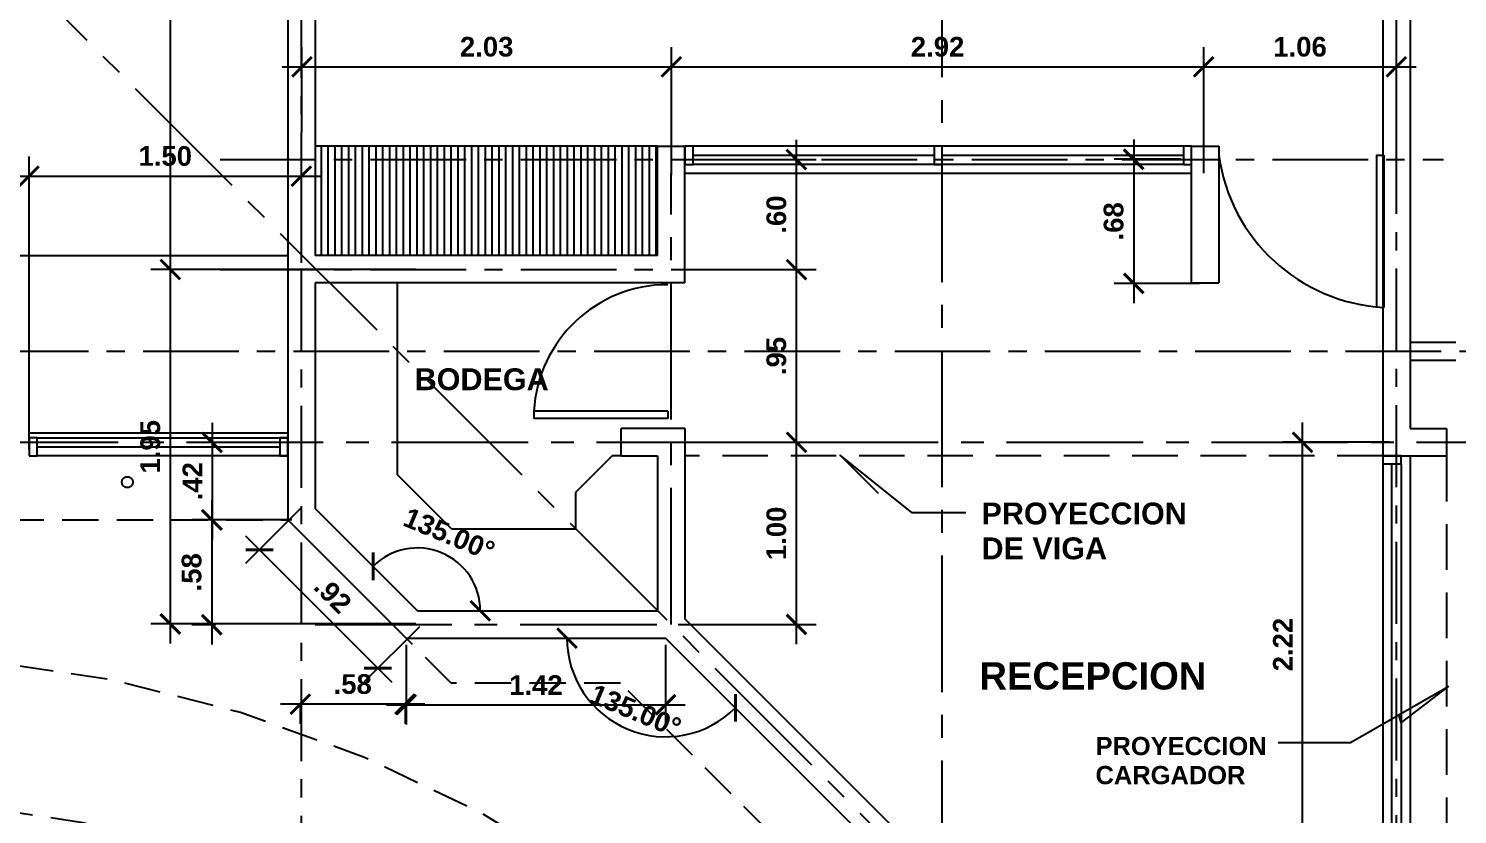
# Model space of a CAD drawing. Extents: x 504.5 to 598.6, y 648.3 to 688.4.
# Drawn here: x 526.25 to 534.09, y 674.54 to 678.86 of the extents above; entities that cross this region are included whole.
import ezdxf

# ---------------------------------------------------------------- set-up
doc = ezdxf.new("R2010")
doc.units = 0
doc.header["$MEASUREMENT"] = 0
doc.linetypes.add('CENTER2', pattern=[1.125, 0.75, -0.125, 0.125, -0.125])
doc.linetypes.add('HIDDEN', pattern=[0.375, 0.25, -0.125])
doc.layers.get('0').update_dxf_attribs({"linetype": 'CONTINUOUS'})
doc.layers.get('DEFPOINTS').update_dxf_attribs({"linetype": 'CONTINUOUS'})
for name, color, linetype in [('2', 1, 'CONTINUOUS'), ('4', 3, 'CONTINUOUS'), ('EJES', 6, 'CENTER2'), ('MUEBLES', 1, 'CONTINUOUS'), ('paredes', 2, 'CONTINUOUS'), ('PROYECCIONES', 6, 'HIDDEN'), ('PUERTAS', 1, 'CONTINUOUS'), ('talud', 5, 'CONTINUOUS'), ('texturas', 6, 'CONTINUOUS'), ('ventanas', 1, 'CONTINUOUS')]:
    doc.layers.add(name, color=color, linetype=linetype)
doc.styles.add('ALR4', font='sanssb__.ttf')
doc.dimstyles.new('1-50', dxfattribs={"dimscale": 0.6, "dimtxt": 0.18, "dimasz": 0.18, "dimexe": 0.18, "dimexo": 0.0625, "dimgap": 0.09, "dimtad": 1, "dimzin": 4, "dimdsep": 46, "dimtxsty": 'Standard', "dimblk1": 'ARCHTICK', "dimblk2": 'ARCHTICK', "dimsah": 1, "dimcen": 0.09, "dimdle": 0.18, "dimclrd": 6, "dimclre": 6, "dimclrt": 1, "dimadec": 0, "dimazin": 0, "dimtfac": 1, "dimtofl": 0, "dimtmove": 0, "dimatfit": 3, "dimldrblk": 'ARCHTICK', "dimfxl": 1, "dimtolj": 1, "dimtzin": 4, "dimarcsym": 0})

# ---------------------------------------------------------------- blocks, each defined once
blk = doc.blocks.new('_ARCHTICK')
at = {"color": 0, "linetype": 'ByBlock', "const_width": 0.15}
blk.add_lwpolyline([(-0.5, -0.5), (0.5, 0.5)], dxfattribs=at)
blk = doc.blocks.new('*D74')
at = {"color": 6, "linetype": 'ByBlock', "transparency": 16777216}
blk.add_line((533.9054, 661.619), (533.621, 661.3346), dxfattribs=at)
blk.add_arc((534.2623, 661.9759), 0.799, 225, 270, dxfattribs=at)
at = {"layer": 'DEFPOINTS', "color": 0, "linetype": 'ByBlock', "transparency": 16777216}
for p in [(534.2623, 683.009), (534.3216, 662.0352), (533.9319, 661.6455), (533.8628, 661.284), (534.2623, 649.3383)]:
    blk.add_point(p, dxfattribs=at)
at = {"color": 6, "linetype": 'ByBlock', "transparency": 16777216, "xscale": 0.108, "yscale": 0.108, "zscale": 0.108}
for p, rotation in [((533.6974, 661.4109), 134.9999999999905), ((534.2623, 661.1769), 359.9999999999995)]:
    blk.add_blockref('_ARCHTICK', p, dxfattribs=dict(at, rotation=rotation))
at = {"color": 1, "linetype": 'ByBlock', "transparency": 16777216, "insert": (533.9986, 661.3392), "char_height": 0.108, "attachment_point": 5, "rotation": 337.5, "style": 'ALR4'}
blk.add_mtext('\\A1;45.00°', dxfattribs=at)
blk = doc.blocks.new('*D75')
at = {"color": 6, "linetype": 'ByBlock', "transparency": 16777216}
blk.add_arc((534.2623, 671.099), 2.0286, 90, 135, dxfattribs=at)
at = {"layer": 'DEFPOINTS', "color": 0, "linetype": 'ByBlock', "transparency": 16777216}
for p in [(534.2623, 683.009), (523.6674, 681.6939), (533.7373, 673.0584), (536.1168, 669.2445), (534.2623, 649.3383)]:
    blk.add_point(p, dxfattribs=at)
at = {"color": 6, "linetype": 'ByBlock', "transparency": 16777216, "xscale": 0.108, "yscale": 0.108, "zscale": 0.108}
for p, rotation in [((534.2623, 673.1276), 359.9999999999992), ((532.8279, 672.5334), 224.9999999999957)]:
    blk.add_blockref('_ARCHTICK', p, dxfattribs=dict(at, rotation=rotation))
at = {"color": 1, "linetype": 'ByBlock', "transparency": 16777216, "insert": (533.444, 673.0746), "char_height": 0.108, "attachment_point": 5, "rotation": 22.5, "style": 'ALR4'}
blk.add_mtext('\\A1;45.00°', dxfattribs=at)
blk = doc.blocks.new('*D113')
at = {"color": 6, "linetype": 'ByBlock', "transparency": 16777216}
for p, q in [((530.4631, 675.4769), (530.4631, 676.6927)), ((529.814, 676.5847), (530.5711, 676.5847)), ((529.814, 675.5849), (530.5711, 675.5849))]:
    blk.add_line(p, q, dxfattribs=at)
at = {"layer": 'DEFPOINTS', "color": 0, "linetype": 'ByBlock', "transparency": 16777216}
for p in [(529.7765, 676.5847), (530.4631, 676.5847), (529.7765, 675.5849)]:
    blk.add_point(p, dxfattribs=at)
at = {"color": 6, "linetype": 'ByBlock', "transparency": 16777216, "xscale": 0.108, "yscale": 0.108, "zscale": 0.108}
for p, rotation in [((530.4631, 676.5847), 90), ((530.4631, 675.5849), 270)]:
    blk.add_blockref('_ARCHTICK', p, dxfattribs=dict(at, rotation=rotation))
at = {"color": 1, "linetype": 'ByBlock', "transparency": 16777216, "insert": (530.3534, 676.0848), "char_height": 0.108, "attachment_point": 5, "rotation": 90, "style": 'ALR4'}
blk.add_mtext('\\A1;1.00', dxfattribs=at)
blk = doc.blocks.new('*D114')
at = {"color": 6, "linetype": 'ByBlock', "transparency": 16777216}
for p, q in [((530.4631, 676.4767), (530.4631, 677.6404)), ((529.814, 677.5324), (530.5711, 677.5324))]:
    blk.add_line(p, q, dxfattribs=at)
at = {"layer": 'DEFPOINTS', "color": 0, "linetype": 'ByBlock', "transparency": 16777216}
for p in [(529.7765, 677.5324), (530.4631, 677.5324), (529.7765, 676.5847)]:
    blk.add_point(p, dxfattribs=at)
at = {"color": 6, "linetype": 'ByBlock', "transparency": 16777216, "xscale": 0.108, "yscale": 0.108, "zscale": 0.108}
for p, rotation in [((530.4631, 677.5324), 90), ((530.4631, 676.5847), 270)]:
    blk.add_blockref('_ARCHTICK', p, dxfattribs=dict(at, rotation=rotation))
at = {"color": 1, "linetype": 'ByBlock', "transparency": 16777216, "insert": (530.3533, 677.0586), "char_height": 0.108, "attachment_point": 5, "rotation": 90, "style": 'ALR4'}
blk.add_mtext('\\A1;.95', dxfattribs=at)
blk = doc.blocks.new('*D115')
at = {"color": 6, "linetype": 'ByBlock', "transparency": 16777216}
for p, q in [((530.4631, 677.4244), (530.4631, 678.2445)), ((529.8138, 678.1365), (530.5711, 678.1365))]:
    blk.add_line(p, q, dxfattribs=at)
at = {"layer": 'DEFPOINTS', "color": 0, "linetype": 'ByBlock', "transparency": 16777216}
for p in [(529.7763, 678.1365), (530.4631, 678.1365), (529.7765, 677.5324)]:
    blk.add_point(p, dxfattribs=at)
at = {"color": 6, "linetype": 'ByBlock', "transparency": 16777216, "xscale": 0.108, "yscale": 0.108, "zscale": 0.108}
for p, rotation in [((530.4631, 678.1365), 90), ((530.4631, 677.5324), 270)]:
    blk.add_blockref('_ARCHTICK', p, dxfattribs=dict(at, rotation=rotation))
at = {"color": 1, "linetype": 'ByBlock', "transparency": 16777216, "insert": (530.3533, 677.8345), "char_height": 0.108, "attachment_point": 5, "rotation": 90, "style": 'ALR4'}
blk.add_mtext('\\A1;.60', dxfattribs=at)
blk = doc.blocks.new('*D116')
at = {"color": 6, "linetype": 'ByBlock', "transparency": 16777216}
for p, q in [((527.2562, 676.6917), (527.2562, 676.0507)), ((527.6929, 676.5837), (527.1482, 676.5837)), ((527.6929, 676.1587), (527.1482, 676.1587))]:
    blk.add_line(p, q, dxfattribs=at)
at = {"layer": 'DEFPOINTS', "color": 0, "linetype": 'ByBlock', "transparency": 16777216}
for p in [(527.7304, 676.5837), (527.2562, 676.1587), (527.7304, 676.1587)]:
    blk.add_point(p, dxfattribs=at)
at = {"color": 6, "linetype": 'ByBlock', "transparency": 16777216, "xscale": 0.108, "yscale": 0.108, "zscale": 0.108}
for p, rotation in [((527.2562, 676.5837), 90), ((527.2562, 676.1587), 270)]:
    blk.add_blockref('_ARCHTICK', p, dxfattribs=dict(at, rotation=rotation))
at = {"color": 1, "linetype": 'ByBlock', "transparency": 16777216, "insert": (527.1482, 676.3712), "char_height": 0.108, "attachment_point": 5, "rotation": 90, "style": 'ALR4'}
blk.add_mtext('\\A1;.42', dxfattribs=at)
blk = doc.blocks.new('*D117')
at = {"color": 6, "linetype": 'ByBlock', "transparency": 16777216}
for p, q in [((527.6447, 676.1334), (527.3406, 675.8293)), ((527.3406, 675.982), (528.1434, 675.1793)), ((528.2947, 675.4834), (527.9906, 675.1793))]:
    blk.add_line(p, q, dxfattribs=at)
at = {"layer": 'DEFPOINTS', "color": 0, "linetype": 'ByBlock', "transparency": 16777216}
for p in [(527.6712, 676.1599), (528.3212, 675.5099), (528.067, 675.2557)]:
    blk.add_point(p, dxfattribs=at)
at = {"color": 6, "linetype": 'ByBlock', "transparency": 16777216, "xscale": 0.108, "yscale": 0.108, "zscale": 0.108}
for p, rotation in [((527.417, 675.9057), 135), ((528.067, 675.2557), 315)]:
    blk.add_blockref('_ARCHTICK', p, dxfattribs=dict(at, rotation=rotation))
at = {"color": 1, "linetype": 'ByBlock', "transparency": 16777216, "insert": (527.8195, 675.6582), "char_height": 0.108, "attachment_point": 5, "rotation": 315, "style": 'ALR4'}
blk.add_mtext('\\A1;.92', dxfattribs=at)
blk = doc.blocks.new('*D118')
at = {"color": 6, "linetype": 'ByBlock', "transparency": 16777216}
for p, q in [((528.3212, 675.4724), (528.3212, 675.0364)), ((529.7454, 675.4724), (529.7454, 675.0364)), ((528.2132, 675.1444), (529.8534, 675.1444))]:
    blk.add_line(p, q, dxfattribs=at)
at = {"layer": 'DEFPOINTS', "color": 0, "linetype": 'ByBlock', "transparency": 16777216}
for p in [(528.3212, 675.5099), (529.7454, 675.5099), (529.7454, 675.1444)]:
    blk.add_point(p, dxfattribs=at)
at = {"color": 6, "linetype": 'ByBlock', "transparency": 16777216, "xscale": 0.108, "yscale": 0.108, "zscale": 0.108, "rotation": 180}
blk.add_blockref('_ARCHTICK', (528.3212, 675.1444), dxfattribs=at)
at = {"color": 6, "linetype": 'ByBlock', "transparency": 16777216, "xscale": 0.108, "yscale": 0.108, "zscale": 0.108}
blk.add_blockref('_ARCHTICK', (529.7454, 675.1444), dxfattribs=at)
at = {"color": 1, "linetype": 'ByBlock', "transparency": 16777216, "insert": (529.0333, 675.2524), "char_height": 0.108, "attachment_point": 5, "style": 'ALR4'}
blk.add_mtext('\\A1;1.42', dxfattribs=at)
blk = doc.blocks.new('*D119')
at = {"color": 6, "linetype": 'ByBlock', "transparency": 16777216}
for p, q in [((527.0272, 675.4796), (527.0272, 677.6407)), ((528.3741, 677.5327), (526.9192, 677.5327)), ((528.3741, 675.5876), (526.9192, 675.5876))]:
    blk.add_line(p, q, dxfattribs=at)
at = {"layer": 'DEFPOINTS', "color": 0, "linetype": 'ByBlock', "transparency": 16777216}
for p in [(527.0272, 677.5327), (528.4116, 677.5327), (528.4116, 675.5876)]:
    blk.add_point(p, dxfattribs=at)
at = {"color": 6, "linetype": 'ByBlock', "transparency": 16777216, "xscale": 0.108, "yscale": 0.108, "zscale": 0.108}
for p, rotation in [((527.0272, 677.5327), 90), ((527.0272, 675.5876), 270)]:
    blk.add_blockref('_ARCHTICK', p, dxfattribs=dict(at, rotation=rotation))
at = {"color": 1, "linetype": 'ByBlock', "transparency": 16777216, "insert": (526.9173, 676.5601), "char_height": 0.108, "attachment_point": 5, "rotation": 90, "style": 'ALR4'}
blk.add_mtext('\\A1;1.95', dxfattribs=at)
blk = doc.blocks.new('*D120')
at = {"color": 6, "linetype": 'ByBlock', "transparency": 16777216}
for p, q in [((527.0272, 677.4247), (527.0272, 681.1847)), ((527.7092, 681.0767), (526.9192, 681.0767))]:
    blk.add_line(p, q, dxfattribs=at)
at = {"layer": 'DEFPOINTS', "color": 0, "linetype": 'ByBlock', "transparency": 16777216}
for p in [(527.0272, 681.0767), (527.7467, 681.0767), (528.4116, 677.5327)]:
    blk.add_point(p, dxfattribs=at)
at = {"color": 6, "linetype": 'ByBlock', "transparency": 16777216, "xscale": 0.108, "yscale": 0.108, "zscale": 0.108}
for p, rotation in [((527.0272, 681.0767), 90), ((527.0272, 677.5327), 270)]:
    blk.add_blockref('_ARCHTICK', p, dxfattribs=dict(at, rotation=rotation))
at = {"color": 1, "linetype": 'ByBlock', "transparency": 16777216, "insert": (526.9173, 679.3047), "char_height": 0.108, "attachment_point": 5, "rotation": 90, "style": 'ALR4'}
blk.add_mtext('\\A1;3.55', dxfattribs=at)
blk = doc.blocks.new('*D131')
at = {"color": 6, "linetype": 'ByBlock', "transparency": 16777216}
for p, q in [((527.7493, 678.2852), (527.7493, 678.7534)), ((529.7769, 678.0509), (529.7769, 678.7534)), ((527.6413, 678.6454), (529.8849, 678.6454))]:
    blk.add_line(p, q, dxfattribs=at)
at = {"layer": 'DEFPOINTS', "color": 0, "linetype": 'ByBlock', "transparency": 16777216}
for p in [(529.7769, 678.6454), (527.7493, 678.2477), (529.7769, 678.0134)]:
    blk.add_point(p, dxfattribs=at)
at = {"color": 6, "linetype": 'ByBlock', "transparency": 16777216, "xscale": 0.108, "yscale": 0.108, "zscale": 0.108, "rotation": 180}
blk.add_blockref('_ARCHTICK', (527.7493, 678.6454), dxfattribs=at)
at = {"color": 6, "linetype": 'ByBlock', "transparency": 16777216, "xscale": 0.108, "yscale": 0.108, "zscale": 0.108}
blk.add_blockref('_ARCHTICK', (529.7769, 678.6454), dxfattribs=at)
at = {"color": 1, "linetype": 'ByBlock', "transparency": 16777216, "insert": (528.7631, 678.7552), "char_height": 0.108, "attachment_point": 5, "style": 'ALR4'}
blk.add_mtext('\\A1;2.03', dxfattribs=at)
blk = doc.blocks.new('*D132')
at = {"color": 6, "linetype": 'ByBlock', "transparency": 16777216}
for p, q in [((532.6984, 678.0618), (532.6984, 678.7534)), ((529.6689, 678.6454), (532.8064, 678.6454))]:
    blk.add_line(p, q, dxfattribs=at)
at = {"layer": 'DEFPOINTS', "color": 0, "linetype": 'ByBlock', "transparency": 16777216}
for p in [(532.6984, 678.6454), (529.7769, 678.0134), (532.6984, 678.0243)]:
    blk.add_point(p, dxfattribs=at)
at = {"color": 6, "linetype": 'ByBlock', "transparency": 16777216, "xscale": 0.108, "yscale": 0.108, "zscale": 0.108, "rotation": 180}
blk.add_blockref('_ARCHTICK', (529.7769, 678.6454), dxfattribs=at)
at = {"color": 6, "linetype": 'ByBlock', "transparency": 16777216, "xscale": 0.108, "yscale": 0.108, "zscale": 0.108}
blk.add_blockref('_ARCHTICK', (532.6984, 678.6454), dxfattribs=at)
at = {"color": 1, "linetype": 'ByBlock', "transparency": 16777216, "insert": (531.2377, 678.7551), "char_height": 0.108, "attachment_point": 5, "style": 'ALR4'}
blk.add_mtext('\\A1;2.92', dxfattribs=at)
blk = doc.blocks.new('*D133')
at = {"color": 6, "linetype": 'ByBlock', "transparency": 16777216}
for p, q in [((533.7558, 678.1817), (533.7558, 678.7534)), ((532.5904, 678.6454), (533.8638, 678.6454))]:
    blk.add_line(p, q, dxfattribs=at)
at = {"layer": 'DEFPOINTS', "color": 0, "linetype": 'ByBlock', "transparency": 16777216}
for p in [(533.7558, 678.6454), (533.7558, 678.1442), (532.6984, 678.0243)]:
    blk.add_point(p, dxfattribs=at)
at = {"color": 6, "linetype": 'ByBlock', "transparency": 16777216, "xscale": 0.108, "yscale": 0.108, "zscale": 0.108, "rotation": 180}
blk.add_blockref('_ARCHTICK', (532.6984, 678.6454), dxfattribs=at)
at = {"color": 6, "linetype": 'ByBlock', "transparency": 16777216, "xscale": 0.108, "yscale": 0.108, "zscale": 0.108}
blk.add_blockref('_ARCHTICK', (533.7558, 678.6454), dxfattribs=at)
at = {"color": 1, "linetype": 'ByBlock', "transparency": 16777216, "insert": (533.2271, 678.7552), "char_height": 0.108, "attachment_point": 5, "style": 'ALR4'}
blk.add_mtext('\\A1;1.06', dxfattribs=at)
blk = doc.blocks.new('*D135')
at = {"color": 6, "linetype": 'ByBlock', "transparency": 16777216}
for p, q in [((532.3141, 678.2459), (532.3141, 677.3489)), ((532.5734, 678.1379), (532.2061, 678.1379)), ((532.6745, 677.4569), (532.2061, 677.4569))]:
    blk.add_line(p, q, dxfattribs=at)
at = {"layer": 'DEFPOINTS', "color": 0, "linetype": 'ByBlock', "transparency": 16777216}
for p in [(532.6109, 678.1379), (532.3141, 677.4569), (532.712, 677.4569)]:
    blk.add_point(p, dxfattribs=at)
at = {"color": 6, "linetype": 'ByBlock', "transparency": 16777216, "xscale": 0.108, "yscale": 0.108, "zscale": 0.108}
for p, rotation in [((532.3141, 678.1379), 90), ((532.3141, 677.4569), 270)]:
    blk.add_blockref('_ARCHTICK', p, dxfattribs=dict(at, rotation=rotation))
at = {"color": 1, "linetype": 'ByBlock', "transparency": 16777216, "insert": (532.2043, 677.7974), "char_height": 0.108, "attachment_point": 5, "rotation": 90, "style": 'ALR4'}
blk.add_mtext('\\A1;.68', dxfattribs=at)
blk = doc.blocks.new('*D158')
at = {"color": 6, "linetype": 'ByBlock', "transparency": 16777216}
for p, q in [((533.2408, 674.2564), (533.2408, 676.6927)), ((533.7191, 676.5847), (533.1328, 676.5847))]:
    blk.add_line(p, q, dxfattribs=at)
at = {"layer": 'DEFPOINTS', "color": 0, "linetype": 'ByBlock', "transparency": 16777216}
for p in [(533.2408, 676.5847), (533.7566, 676.5847), (533.609, 674.3644)]:
    blk.add_point(p, dxfattribs=at)
at = {"color": 6, "linetype": 'ByBlock', "transparency": 16777216, "xscale": 0.108, "yscale": 0.108, "zscale": 0.108}
for p, rotation in [((533.2408, 676.5847), 90), ((533.2408, 674.3644), 270)]:
    blk.add_blockref('_ARCHTICK', p, dxfattribs=dict(at, rotation=rotation))
at = {"color": 1, "linetype": 'ByBlock', "transparency": 16777216, "insert": (533.1328, 675.4745), "char_height": 0.108, "attachment_point": 5, "rotation": 90, "style": 'ALR4'}
blk.add_mtext('\\A1;2.22', dxfattribs=at)
blk = doc.blocks.new('*D206')
at = {"color": 6, "linetype": 'ByBlock', "transparency": 16777216}
for p, q in [((526.2519, 676.5474), (526.2519, 678.1536)), ((524.1439, 678.0456), (526.3599, 678.0456))]:
    blk.add_line(p, q, dxfattribs=at)
at = {"layer": 'DEFPOINTS', "color": 0, "linetype": 'ByBlock', "transparency": 16777216}
for p in [(526.2519, 678.0456), (524.2519, 676.5847), (526.2519, 676.5099)]:
    blk.add_point(p, dxfattribs=at)
at = {"color": 6, "linetype": 'ByBlock', "transparency": 16777216, "xscale": 0.108, "yscale": 0.108, "zscale": 0.108, "rotation": 180}
blk.add_blockref('_ARCHTICK', (524.2519, 678.0456), dxfattribs=at)
at = {"color": 6, "linetype": 'ByBlock', "transparency": 16777216, "xscale": 0.108, "yscale": 0.108, "zscale": 0.108}
blk.add_blockref('_ARCHTICK', (526.2519, 678.0456), dxfattribs=at)
at = {"color": 1, "linetype": 'ByBlock', "transparency": 16777216, "insert": (525.2519, 678.1553), "char_height": 0.108, "attachment_point": 5, "style": 'ALR4'}
blk.add_mtext('\\A1;2.00', dxfattribs=at)
blk = doc.blocks.new('*D207')
at = {"color": 6, "linetype": 'ByBlock', "transparency": 16777216}
for p, q in [((527.7462, 677.5699), (527.7462, 678.1536)), ((526.1439, 678.0456), (527.8542, 678.0456))]:
    blk.add_line(p, q, dxfattribs=at)
at = {"layer": 'DEFPOINTS', "color": 0, "linetype": 'ByBlock', "transparency": 16777216}
for p in [(527.7462, 678.0456), (527.7462, 677.5324), (526.2519, 676.5099)]:
    blk.add_point(p, dxfattribs=at)
at = {"color": 6, "linetype": 'ByBlock', "transparency": 16777216, "xscale": 0.108, "yscale": 0.108, "zscale": 0.108, "rotation": 180}
blk.add_blockref('_ARCHTICK', (526.2519, 678.0456), dxfattribs=at)
at = {"color": 6, "linetype": 'ByBlock', "transparency": 16777216, "xscale": 0.108, "yscale": 0.108, "zscale": 0.108}
blk.add_blockref('_ARCHTICK', (527.7462, 678.0456), dxfattribs=at)
at = {"color": 1, "linetype": 'ByBlock', "transparency": 16777216, "insert": (526.9991, 678.1555), "char_height": 0.108, "attachment_point": 5, "style": 'ALR4'}
blk.add_mtext('\\A1;1.50', dxfattribs=at)
blk = doc.blocks.new('*D209')
at = {"color": 6, "linetype": 'ByBlock', "transparency": 16777216}
blk.add_arc((529.7454, 675.5099), 0.5415, 180, 315, dxfattribs=at)
at = {"layer": 'DEFPOINTS', "color": 0, "linetype": 'ByBlock', "transparency": 16777216}
for p in [(528.3212, 675.5099), (529.7454, 675.5099), (529.7454, 675.5099), (529.3625, 675.127), (532.6463, 672.609)]:
    blk.add_point(p, dxfattribs=at)
at = {"color": 6, "linetype": 'ByBlock', "transparency": 16777216, "xscale": 0.108, "yscale": 0.108, "zscale": 0.108}
for p, rotation in [((529.2039, 675.5099), 90.0000000000166), ((530.1283, 675.127), 45.00000000000025)]:
    blk.add_blockref('_ARCHTICK', p, dxfattribs=dict(at, rotation=rotation))
at = {"color": 1, "linetype": 'ByBlock', "transparency": 16777216, "insert": (529.5802, 675.1111), "char_height": 0.108, "attachment_point": 5, "rotation": 337.5, "style": 'ALR4'}
blk.add_mtext('\\A1;135.00°', dxfattribs=at)
blk = doc.blocks.new('*D210')
at = {"color": 6, "linetype": 'ByBlock', "transparency": 16777216}
blk.add_arc((528.3834, 675.6599), 0.3448, 360, 135, dxfattribs=at)
at = {"layer": 'DEFPOINTS', "color": 0, "linetype": 'ByBlock', "transparency": 16777216}
for p in [(527.8212, 676.222), (528.6272, 675.9037), (528.3834, 675.6599), (528.3834, 675.6599), (529.7015, 675.6599)]:
    blk.add_point(p, dxfattribs=at)
at = {"color": 6, "linetype": 'ByBlock', "transparency": 16777216, "xscale": 0.108, "yscale": 0.108, "zscale": 0.108}
for p, rotation in [((528.1395, 675.9037), 224.9999999999765), ((528.7282, 675.6599), 269.9999999999981)]:
    blk.add_blockref('_ARCHTICK', p, dxfattribs=dict(at, rotation=rotation))
at = {"color": 1, "linetype": 'ByBlock', "transparency": 16777216, "insert": (528.5574, 676.08), "char_height": 0.108, "attachment_point": 5, "rotation": 337.5, "style": 'ALR4'}
blk.add_mtext('\\A1;135.00°', dxfattribs=at)
blk = doc.blocks.new('*D226')
at = {"color": 6, "linetype": 'ByBlock', "transparency": 16777216}
for p, q in [((527.2539, 676.2671), (527.2539, 675.4757)), ((527.2264, 676.1591), (527.1459, 676.1591)), ((527.276, 675.5837), (527.1459, 675.5837))]:
    blk.add_line(p, q, dxfattribs=at)
at = {"layer": 'DEFPOINTS', "color": 0, "linetype": 'ByBlock', "transparency": 16777216}
for p in [(527.2639, 676.1591), (527.2539, 675.5837), (527.3135, 675.5837)]:
    blk.add_point(p, dxfattribs=at)
at = {"color": 6, "linetype": 'ByBlock', "transparency": 16777216, "xscale": 0.108, "yscale": 0.108, "zscale": 0.108}
for p, rotation in [((527.2539, 676.1591), 90), ((527.2539, 675.5837), 270)]:
    blk.add_blockref('_ARCHTICK', p, dxfattribs=dict(at, rotation=rotation))
at = {"color": 1, "linetype": 'ByBlock', "transparency": 16777216, "insert": (527.1441, 675.8714), "char_height": 0.108, "attachment_point": 5, "rotation": 90, "style": 'ALR4'}
blk.add_mtext('\\A1;.58', dxfattribs=at)
blk = doc.blocks.new('*D227')
at = {"color": 6, "linetype": 'ByBlock', "transparency": 16777216}
for p, q in [((528.4238, 675.1472), (527.6322, 675.1472)), ((527.7402, 675.1395), (527.7402, 675.0392)), ((528.3158, 675.1494), (528.3158, 675.0392))]:
    blk.add_line(p, q, dxfattribs=at)
at = {"layer": 'DEFPOINTS', "color": 0, "linetype": 'ByBlock', "transparency": 16777216}
for p in [(528.3158, 675.1869), (527.7402, 675.177), (527.7402, 675.1472)]:
    blk.add_point(p, dxfattribs=at)
at = {"color": 6, "linetype": 'ByBlock', "transparency": 16777216, "xscale": 0.108, "yscale": 0.108, "zscale": 0.108, "rotation": 180}
blk.add_blockref('_ARCHTICK', (527.7402, 675.1472), dxfattribs=at)
at = {"color": 6, "linetype": 'ByBlock', "transparency": 16777216, "xscale": 0.108, "yscale": 0.108, "zscale": 0.108}
blk.add_blockref('_ARCHTICK', (528.3158, 675.1472), dxfattribs=at)
at = {"color": 1, "linetype": 'ByBlock', "transparency": 16777216, "insert": (528.028, 675.2571), "char_height": 0.108, "attachment_point": 5, "style": 'ALR4'}
blk.add_mtext('\\A1;.58', dxfattribs=at)

msp = doc.modelspace()

# ---------------------------------------------------------------- hatches: boundary and pattern name
at = {"layer": 'texturas'}
h = msp.add_hatch(dxfattribs=at)
h.set_pattern_fill('LINE,_O', color=256, scale=0.3, angle=90)
h.set_pattern_definition([(90, (-527.544027, -568.654728), (-0.0375, 2e-18), [])])
h.paths.add_polyline_path([(533.6816, 680.6099), (533.6816, 681.0099), (532.6816, 681.0099), (532.6816, 680.6099)])
h.paths.add_polyline_path([(531.1816, 680.6099), (531.1816, 681.0099), (530.2212, 681.0099), (530.2212, 680.6099)])
h.paths.add_polyline_path([(528.7212, 680.6099), (528.7212, 681.0099), (527.8212, 681.0099), (527.8212, 680.6099)])
h.paths.add_polyline_path([(527.8212, 678.2099), (527.8212, 678.0599), (527.8212, 677.6099), (529.7015, 677.6099), (529.7015, 678.2099)])

# ---------------------------------------------------------------- linework, layer by layer
at = {"layer": '2'}
for points in [[(531.3937, 676.1967), (531.0978, 676.1967), (530.7031, 676.5144), (530.9114, 676.3063)], [(533.1067, 674.937), (533.5037, 674.937), (534.0395, 675.2446), (533.7815, 675.0462), (533.7716, 675.0858)]]:
    msp.add_lwpolyline(points, dxfattribs=at)
at = {"layer": 'EJES', "ltscale": 0.6}
for p, q in [((527.7462, 674.0849), (527.7462, 683.009)), ((533.7566, 649.3383), (533.7566, 683.009))]:
    msp.add_line(p, q, dxfattribs=at)
at = {"layer": 'EJES'}
for p, q in [((531.2623, 649.3383), (531.2623, 683.009)), ((536.1168, 669.2445), (523.6674, 681.6939)), ((529.7765, 675.5849), (529.7765, 678.0599)), ((510.2415, 676.5847), (544.8842, 676.5847)), ((527.8212, 675.5849), (530.3121, 675.5849))]:
    msp.add_line(p, q, dxfattribs=at)
at = {"layer": 'EJES', "ltscale": 0.7}
for p, q in [((527.3002, 678.1364), (534.0142, 678.1364)), ((527.3003, 677.5324), (530.2913, 677.5324)), ((505.4273, 677.0849), (544.8842, 677.0849))]:
    msp.add_line(p, q, dxfattribs=at)
at = {"layer": 'MUEBLES'}
for p, q in [((529.7015, 678.2099), (527.8212, 678.2099)), ((528.2712, 677.4599), (528.2712, 676.4084)), ((529.4515, 676.5099), (529.2515, 676.3099)), ((529.5015, 676.5099), (529.4515, 676.5099)), ((528.5698, 676.1099), (528.2712, 676.4084)), ((529.2515, 676.3099), (529.2515, 676.1099)), ((528.5698, 676.1099), (529.2515, 676.1099))]:
    msp.add_line(p, q, dxfattribs=at)
at = {"layer": 'paredes'}
for p, q in [((527.6712, 681.1599), (527.6712, 676.1599)), ((533.8316, 681.1599), (533.8316, 676.6599)), ((527.8212, 681.0099), (527.8212, 678.0599)), ((533.6816, 681.0099), (533.6816, 676.5099)), ((529.7015, 677.6099), (529.7015, 678.2099)), ((529.7015, 678.2099), (529.8515, 678.2099)), ((529.8515, 677.4599), (529.8515, 678.2099)), ((532.6316, 677.4599), (532.6316, 678.2099)), ((532.6316, 678.2099), (532.7816, 678.2099)), ((532.7816, 678.2099), (532.7816, 677.4599)), ((527.8212, 678.0599), (527.8212, 677.6099)), ((529.7015, 677.6099), (527.8212, 677.6099)), ((527.8212, 677.4599), (527.8212, 676.222)), ((529.8515, 677.4599), (527.8212, 677.4599)), ((532.6316, 677.4599), (532.7816, 677.4599)), ((529.8515, 676.6599), (529.5015, 676.6599)), ((529.5015, 676.5099), (529.5015, 676.6599)), ((529.8515, 676.6599), (529.7015, 676.6599)), ((529.8515, 676.6599), (529.8515, 675.616)), ((533.8316, 676.6599), (534.0316, 676.6599)), ((534.0316, 676.6599), (534.0316, 676.5099)), ((529.5015, 676.5099), (529.7015, 676.5099)), ((529.7015, 676.5099), (529.7015, 675.6599)), ((533.6816, 676.5099), (534.0316, 676.5099)), ((528.3834, 675.6599), (527.8212, 676.222)), ((528.3212, 675.5099), (527.6712, 676.1599)), ((528.3834, 675.6599), (529.7015, 675.6599)), ((532.7523, 672.7151), (529.8515, 675.616)), ((528.3212, 675.5099), (529.7454, 675.5099)), ((532.6463, 672.609), (529.7454, 675.5099))]:
    msp.add_line(p, q, dxfattribs=at)
at = {"layer": 'PROYECCIONES'}
for p, q in [((533.8316, 677.1349), (538.4123, 677.1349)), ((533.8316, 677.0349), (538.4123, 677.0349)), ((533.6816, 676.5099), (529.8515, 676.5099)), ((534.0316, 676.5099), (534.0316, 673.9418))]:
    msp.add_line(p, q, dxfattribs=at)
at = {"layer": 'PROYECCIONES', "ltscale": 0.8}
msp.add_line((522.8327, 676.1599), (527.6712, 676.1599), dxfattribs=at)
at = {"layer": 'PROYECCIONES', "color": 1, "ltscale": 0.8}
for p, q in [((528.5687, 675.2624), (528.3212, 675.5099)), ((529.4979, 675.2624), (528.5687, 675.2624)), ((533.7108, 671.0495), (529.4979, 675.2624))]:
    msp.add_line(p, q, dxfattribs=at)
at = {"layer": 'PROYECCIONES', "color": 1}
msp.add_circle((526.7912, 676.366), 0.03, dxfattribs=at)
at = {"layer": 'PROYECCIONES', "color": 1, "ltscale": 0.8}
for radius, start in [(7.35, 270.37175), (6.55, 270.41716)]:
    msp.add_arc((525.2519, 668.0745), radius, start, 270, dxfattribs=at)
at = {"layer": 'PUERTAS'}
for p, q in [((529.7566, 676.7549), (529.0216, 676.7549)), ((529.0216, 676.7549), (529.0216, 676.7149)), ((529.7566, 676.7549), (529.7566, 676.7149)), ((529.7566, 676.7149), (529.0216, 676.7149))]:
    msp.add_line(p, q, dxfattribs=at)
msp.add_arc((529.7566, 676.7149), 0.735, 90, 176.88032, dxfattribs=at)
at = {"layer": 'talud', "color": 1}
msp.add_line((522.8327, 677.6099), (527.6712, 677.6099), dxfattribs=at)
at = {"layer": 'ventanas'}
for p, q in [((532.5876, 678.2099), (529.8955, 678.2099)), ((529.8955, 678.1599), (531.2195, 678.1599)), ((531.2635, 678.1599), (532.5876, 678.1599)), ((533.6465, 678.1599), (533.6465, 677.3249)), ((533.6465, 678.1599), (533.6865, 678.1599)), ((533.6865, 678.1599), (533.6865, 677.3249)), ((532.5876, 678.1099), (529.8955, 678.1099)), ((532.6316, 678.0599), (529.8515, 678.0599)), ((526.2959, 676.6099), (527.6712, 676.6099)), ((526.2959, 676.5599), (527.6272, 676.5599)), ((527.6712, 676.5099), (526.2959, 676.5099)), ((533.6816, 676.5099), (533.6816, 674.3644)), ((533.7316, 674.4084), (533.7316, 676.4659)), ((533.7816, 676.4659), (533.7816, 674.4084)), ((533.8316, 676.5099), (533.8316, 674.3644))]:
    msp.add_line(p, q, dxfattribs=at)
at = {"layer": 'ventanas', "color": 6}
msp.add_line((527.6712, 676.6349), (526.2461, 676.6349), dxfattribs=at)
at = {"layer": 'ventanas'}
for points in [[(529.8515, 678.1099), (529.8955, 678.1099), (529.8955, 678.2099), (529.8515, 678.2099)], [(531.2195, 678.1099), (531.2635, 678.1099), (531.2635, 678.2099), (531.2195, 678.2099)], [(532.5876, 678.1099), (532.6316, 678.1099), (532.6316, 678.2099), (532.5876, 678.2099)], [(526.2519, 676.5099), (526.2959, 676.5099), (526.2959, 676.6099), (526.2519, 676.6099)], [(527.6272, 676.5099), (527.6712, 676.5099), (527.6712, 676.6099), (527.6272, 676.6099)], [(533.7816, 676.4659), (533.7816, 676.5099), (533.6816, 676.5099), (533.6816, 676.4659)]]:
    msp.add_lwpolyline(points, close=True, dxfattribs=at)
msp.add_arc((533.7411, 678.2919), 0.9685, 187.83242, 266.76408, dxfattribs=at)

# ---------------------------------------------------------------- texts
at = {"layer": '2', "style": 'ALR4'}
for s, height, p in [('BODEGA', 0.12, (528.3678, 676.8707)), ('PROYECCION', 0.12, (531.4787, 676.1339)), ('DE VIGA', 0.12, (531.4787, 675.9428)), ('PROYECCION', 0.1, (532.1046, 674.8676)), ('CARGADOR', 0.1, (532.1046, 674.7083))]:
    msp.add_text(s, height=height, dxfattribs=at).set_placement(p)
at = {"layer": '4', "style": 'ALR4'}
msp.add_text('RECEPCION', height=0.15, dxfattribs=at).set_placement((531.4674, 675.2279))

# ---------------------------------------------------------------- dimensions: what is measured, and where the dimension line sits
at = {"layer": '2'}
for base, line1, line2, picture, middle in [((533.7373, 673.0584), ((534.2623, 649.3383), (534.2623, 683.009)), ((536.1168, 669.2445), (523.6674, 681.6939)), '*D75', (533.444, 673.0746)), ((533.8628, 661.284), ((534.2623, 649.3383), (534.2623, 683.009)), ((534.3216, 662.0352), (533.9319, 661.6455)), '*D74', (533.9986, 661.3392)), ((528.6272, 675.90372), ((528.38336, 675.65988), (529.70146, 675.65988)), ((528.38336, 675.65988), (527.82123, 676.22202)), '*D210', (528.55736, 676.07996)), ((529.3625, 675.127), ((532.6463, 672.609), (529.7454, 675.5099)), ((528.3212, 675.5099), (529.7454, 675.5099)), '*D209', (529.5802, 675.1111))]:
    dim = msp.add_angular_dim_2l(base=base, line1=line1, line2=line2, dimstyle='1-50', override={"dimtxsty": 'ALR4', "dimadec": 2, "dimazin": 1}, dxfattribs=at)
    dim.commit()
    dim.dimension.update_dxf_attribs({"geometry": picture, "text_midpoint": middle})
for base, p1, p2, text, override, picture, middle in [((527.0272, 681.0767), (528.4116, 677.5327), (527.7467, 681.0767), '3.55', {"dimtxsty": 'ALR4', "dimse1": 1, "dimtmove": 1}, '*D120', (526.9173, 679.3047)), ((527.2562, 676.1587), (527.7304, 676.5837), (527.7304, 676.1587), '.42', {"dimtxsty": 'ALR4'}, '*D116', (527.1482, 676.3712))]:
    dim = msp.add_linear_dim(base=base, p1=p1, p2=p2, angle=90, text=text, dimstyle='1-50', override=override, dxfattribs=at)
    dim.commit()
    dim.dimension.update_dxf_attribs({"geometry": picture, "text_midpoint": middle})
for base, p1, p2, override, picture, middle in [((529.7769, 678.6454), (527.7493, 678.2477), (529.7769, 678.0134), {"dimtxsty": 'ALR4'}, '*D131', (528.7631, 678.7552)), ((532.6984, 678.6454), (529.7769, 678.0134), (532.6984, 678.0243), {"dimtxsty": 'ALR4', "dimse1": 1, "dimtmove": 1}, '*D132', (531.2377, 678.7551)), ((533.7558, 678.6454), (532.6984, 678.0243), (533.7558, 678.1442), {"dimtxsty": 'ALR4', "dimse1": 1, "dimtmove": 1}, '*D133', (533.2271, 678.7552)), ((526.2519, 678.0456), (524.2519, 676.5847), (526.2519, 676.5099), {"dimtxsty": 'ALR4', "dimse1": 1, "dimtmove": 1}, '*D206', (525.2519, 678.1553)), ((529.7454, 675.1444), (528.3212, 675.5099), (529.7454, 675.5099), {"dimtxsty": 'ALR4'}, '*D118', (529.0333, 675.2524)), ((527.7402, 675.1472), (528.3158, 675.1869), (527.7402, 675.177), {"dimtxsty": 'ALR4'}, '*D227', (528.028, 675.2571))]:
    dim = msp.add_linear_dim(base=base, p1=p1, p2=p2, dimstyle='1-50', override=override, dxfattribs=at)
    dim.commit()
    dim.dimension.update_dxf_attribs({"geometry": picture, "text_midpoint": middle})
for base, p1, p2, override, picture, middle in [((530.4631, 678.1365), (529.7765, 677.5324), (529.7763, 678.1365), {"dimtxsty": 'ALR4', "dimse1": 1, "dimtmove": 1}, '*D115', (530.3533, 677.8345)), ((532.3141, 677.4569), (532.6109, 678.1379), (532.712, 677.4569), {"dimtxsty": 'ALR4'}, '*D135', (532.2043, 677.7974)), ((527.0272, 677.5327), (528.4116, 675.5876), (528.4116, 677.5327), {"dimtxsty": 'ALR4'}, '*D119', (526.9173, 676.5601)), ((530.4631, 677.5324), (529.7765, 676.5847), (529.7765, 677.5324), {"dimtxsty": 'ALR4', "dimse1": 1, "dimtmove": 1}, '*D114', (530.3533, 677.0586)), ((530.4631, 676.5847), (529.7765, 675.5849), (529.7765, 676.5847), {"dimtxsty": 'ALR4'}, '*D113', (530.3534, 676.0848)), ((533.2408, 676.5847), (533.609, 674.3644), (533.7566, 676.5847), {"dimtxsty": 'ALR4', "dimse1": 1, "dimtmove": 1}, '*D158', (533.1328, 675.4745)), ((527.2539, 675.5837), (527.2639, 676.1591), (527.3135, 675.5837), {"dimtxsty": 'ALR4'}, '*D226', (527.1441, 675.8714))]:
    dim = msp.add_linear_dim(base=base, p1=p1, p2=p2, angle=90, dimstyle='1-50', override=override, dxfattribs=at)
    dim.commit()
    dim.dimension.update_dxf_attribs({"geometry": picture, "text_midpoint": middle})
dim = msp.add_linear_dim(base=(527.7462, 678.0456), p1=(526.2519, 676.5099), p2=(527.7462, 677.5324), text='1.50', dimstyle='1-50', override={"dimtxsty": 'ALR4', "dimse1": 1, "dimtmove": 1}, dxfattribs=at)
dim.commit()
dim.dimension.update_dxf_attribs({"geometry": '*D207', "text_midpoint": (526.9991, 678.1555)})
dim = msp.add_aligned_dim(p1=(527.7705, 676.2492), p2=(528.4205, 675.5992), distance=-0.3595, dimstyle='1-50', override={"dimtxsty": 'ALR4'}, dxfattribs=at)
dim.commit()
dim.dimension.update_dxf_attribs({"geometry": '*D117', "text_midpoint": (527.9188, 675.7475), "insert": (0.0992, 0.0893)})

doc.saveas('drawing.dxf')
